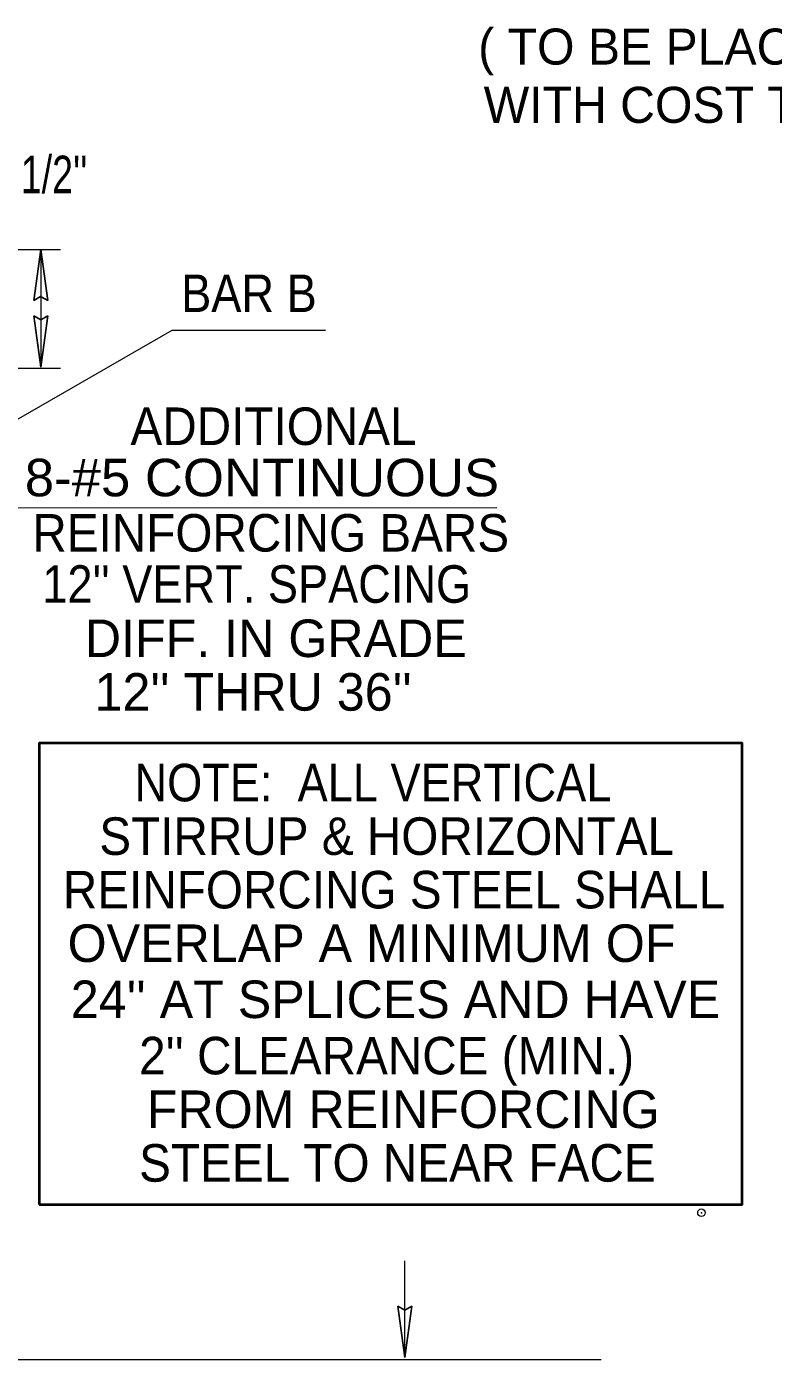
# Model space of a CAD drawing. Extents: x 124 to 525, y -471 to -16.
# Drawn here: x 342.96 to 367.83, y -221.35 to -176.95 of the extents above; entities that cross this region are included whole.
import ezdxf

# ---------------------------------------------------------------- set-up
doc = ezdxf.new("R2010")
doc.units = 0
doc.header["$LTSCALE"] = 0.5
doc.header["$PDMODE"] = 32
doc.header["$PDSIZE"] = 0.25
doc.layers.add('1', color=7, linetype='Continuous', lineweight=13)

msp = doc.modelspace()

# ---------------------------------------------------------------- linework, layer by layer
at = {"layer": '1'}
for p, q in [((339.7311, -184.3719), (344.0835, -184.3719)), ((343.4257, -184.3719), (343.4257, -188.2498)), ((341.3404, -188.3337), (344.0835, -188.3337)), ((342.5895, -192.9869), (358.6223, -192.9729)), ((355.5386, -218.0635), (355.5386, -221.1437)), ((324.5403, -221.3452), (362.0962, -221.3452))]:
    msp.add_line(p, q, dxfattribs=at)
at = {"layer": '1', "lineweight": 25}
for p, q in [((343.4249, -184.3722), (343.1909, -186.0752)), ((343.4249, -184.3722), (343.6589, -186.0752)), ((343.4266, -188.2931), (343.1926, -186.5901)), ((343.4266, -188.2931), (343.6606, -186.5901)), ((355.5482, -221.2784), (355.3142, -219.5754)), ((355.5482, -221.2784), (355.7822, -219.5754))]:
    msp.add_line(p, q, dxfattribs=at)
for points in [[(343.6589, -186.0752), (343.4225, -185.9435), (343.1909, -186.0752)], [(343.1926, -186.5901), (343.429, -186.7218), (343.6606, -186.5901)], [(355.3142, -219.5754), (355.5506, -219.7072), (355.7822, -219.5754)]]:
    msp.add_lwpolyline(points, dxfattribs=at)
at = {"layer": '1'}
msp.add_lwpolyline([(337.002, -193.2778), (347.8051, -187.0606), (352.9088, -187.0606)], dxfattribs=at)
at = {"layer": '1', "lineweight": 40}
msp.add_lwpolyline([(343.3694, -216.1909), (366.7897, -216.1909), (366.7897, -200.8227), (343.3694, -200.8227)], close=True, dxfattribs=at)
at = {"layer": '1'}
msp.add_point((365.4329, -216.461), dxfattribs=at)

# ---------------------------------------------------------------- texts
for s, height, p in [('( TO BE PLACED AT BEGINNING AND END OF MEDIAN BARRIER RUNS ', 1.2, (357.9962, -178.2181)), ('WITH COST TO BE INCLUDED IN PAYMENT FOR DES. 1 BARRIER WALL )', 1.2, (358.1804, -180.1579)), ('DIFF. IN GRADE', 1.25, (344.8922, -197.9518)), ("12'' THRU 36''", 1.25, (345.2181, -199.7378)), ('OVERLAP A MINIMUM OF', 1.25, (344.3203, -208.1086)), ("24'' AT SPLICES AND HAVE ", 1.25, (344.426, -209.9771)), ('FROM REINFORCING', 1.25, (346.9563, -213.6401))]:
    msp.add_text(s, height=height, dxfattribs=at).set_placement(p)
for s, width, p in [("2 1/2''", 0.75, (341.7123, -182.5018)), ('BAR B', 0.9, (348.1032, -186.4598)), ('ADDITIONAL', 0.95, (346.4149, -190.8886)), ('8-#5 CONTINUOUS', 1.05, (342.894, -192.598)), ('REINFORCING BARS', 0.95, (343.1457, -194.4403)), ("12'' VERT. SPACING", 0.9, (343.4764, -196.1447)), ('NOTE:  ALL VERTICAL', 0.9, (346.5487, -202.7586)), ('STIRRUP & HORIZONTAL ', 0.95, (345.3758, -204.5419)), ('REINFORCING STEEL SHALL ', 0.95, (344.161, -206.3252)), ("2'' CLEARANCE (MIN.)", 0.95, (346.7013, -211.853)), ('STEEL TO NEAR FACE', 0.95, (346.7013, -215.4271))]:
    msp.add_text(s, height=1.25, dxfattribs=dict(at, width=width)).set_placement(p)

doc.saveas('drawing.dxf')
